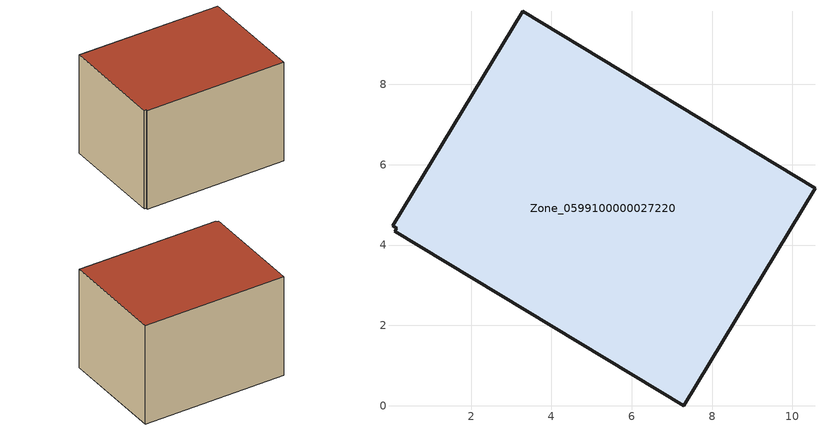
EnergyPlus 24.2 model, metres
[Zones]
Zone_0599100000027220
 floor ground (C_G): 0.14,4.42 0.04,4.48 3.28,9.82 10.56,5.41 7.29,0 0.1,4.35 z0
 wall outside (C_F): 7.29,0 10.56,5.41 3.28,9.82 0.04,4.48 0.14,4.42 0.1,4.35 7.29,0 z0:6.08
 roof outside (C_R): 0.04,4.48 0.14,4.42 0.1,4.35 7.29,0 10.56,5.41 3.28,9.82 z6.08
[BUILDING]
Pand.0599100000027220: North Axis=0; Terrain=City; Loads Convergence Tolerance Value=0.04; Temperature Convergence Tolerance Value=0.4; Solar Distribution=FullExterior; Maximum Number of Warmup Days=25; Minimum Number of Warmup Days=1
[Site:Location]
Rotterdam.The.Hague.AP_ZH_NLD Design_Conditions: Latitude=51.96; Longitude=4.45; Time Zone=1; Elevation=-4.5
[SITE:GROUNDTEMPERATURE:BUILDINGSURFACE]
18, 18, 18, 18, 18, 18, 18, 18, 18, 18, 18, 18
[MATERIAL] Thermal Absorptance=0.9; Solar Absorptance=0.7; Visible Absorptance=0.7
Name | Roughness | Thickness | Conductivity | Density | Specific Heat
G.TI.1946-1964 | MediumSmooth | 0.15 | 1 | 540 | 1210
F.TI.1946-1964 | Rough | 0.3 | 0.857143 | 1920 | 840
R.TI.1946-1964 | MediumRough | 0.2 | 0.277778 | 1500 | 1000
[CONSTRUCTION]
C_G: G.TI.1946-1964
C_F: F.TI.1946-1964
C_R: R.TI.1946-1964
[ZONE]
Zone_0599100000027220: Type=1; Multiplier=1; Ceiling Height=Autocalculate; Volume=Autocalculate; Floor Area=autocalculate; Part of Total Floor Area=Yes
[ZONEINFILTRATION:DESIGNFLOWRATE]
Infil_Zone_0599100000027220: Zone or ZoneList or Space or SpaceList=Zone_0599100000027220; Schedule=AlwaysOn; Design Flow Rate Calculation Method=Flow/Area; Flow Rate per Floor Area=0.003; Constant Term Coefficient=1; Temperature Term Coefficient=0; Velocity Term Coefficient=0; Velocity Squared Term Coefficient=0
[HVACTEMPLATE:ZONE:IDEALLOADSAIRSYSTEM]
Zone_0599100000027220: Maximum Heating Supply Air Temperature=50; Minimum Cooling Supply Air Temperature=13; Maximum Heating Supply Air Humidity Ratio=0.0156; Minimum Cooling Supply Air Humidity Ratio=0.0077; Heating Limit=NoLimit; Cooling Limit=NoLimit; Dehumidification Control Type=ConstantSensibleHeatRatio; Cooling Sensible Heat Ratio=0.7; Dehumidification Setpoint=60; Humidification Control Type=None; Humidification Setpoint=30; Outdoor Air Method=None; Outdoor Air Flow Rate per Person=0.00944; Outdoor Air Flow Rate per Zone Floor Area=0; Outdoor Air Flow Rate per Zone=0; Demand Controlled Ventilation Type=None; Outdoor Air Economizer Type=NoEconomizer; Heat Recovery Type=None; Sensible Heat Recovery Effectiveness=0.7; Latent Heat Recovery Effectiveness=0.65
[ZONECONTROL:THERMOSTAT]
ThermostatControl_Zone_0599100000027220: Zone or ZoneList=Zone_0599100000027220; Control Type Schedule=DualSetpointControlType; Control 1=Thermostat_Zone_0599100000027220; Temperature Difference Between Cutout And Setpoint=0
[THERMOSTATSETPOINT:DUALSETPOINT]
Thermostat_Zone_0599100000027220: Heating Setpoint Temperature Schedule=HeatingSetpoint_Zone_0599100000027220; Cooling Setpoint Temperature Schedule=CoolingSetpoint_Zone_0599100000027220
[SCHEDULE:COMPACT]
HeatingSetpoint_Zone_0599100000027220: Through: 12/31, For: AllDays, Until: 24:00, 21
CoolingSetpoint_Zone_0599100000027220: Through: 12/31, For: AllDays, Until: 24:00, 24
DualSetpointControlType: Through: 12/31, For: AllDays, Until: 24:00, 4
AlwaysOn: Through: 12/31, For: AllDays, Until: 24:00, 1
